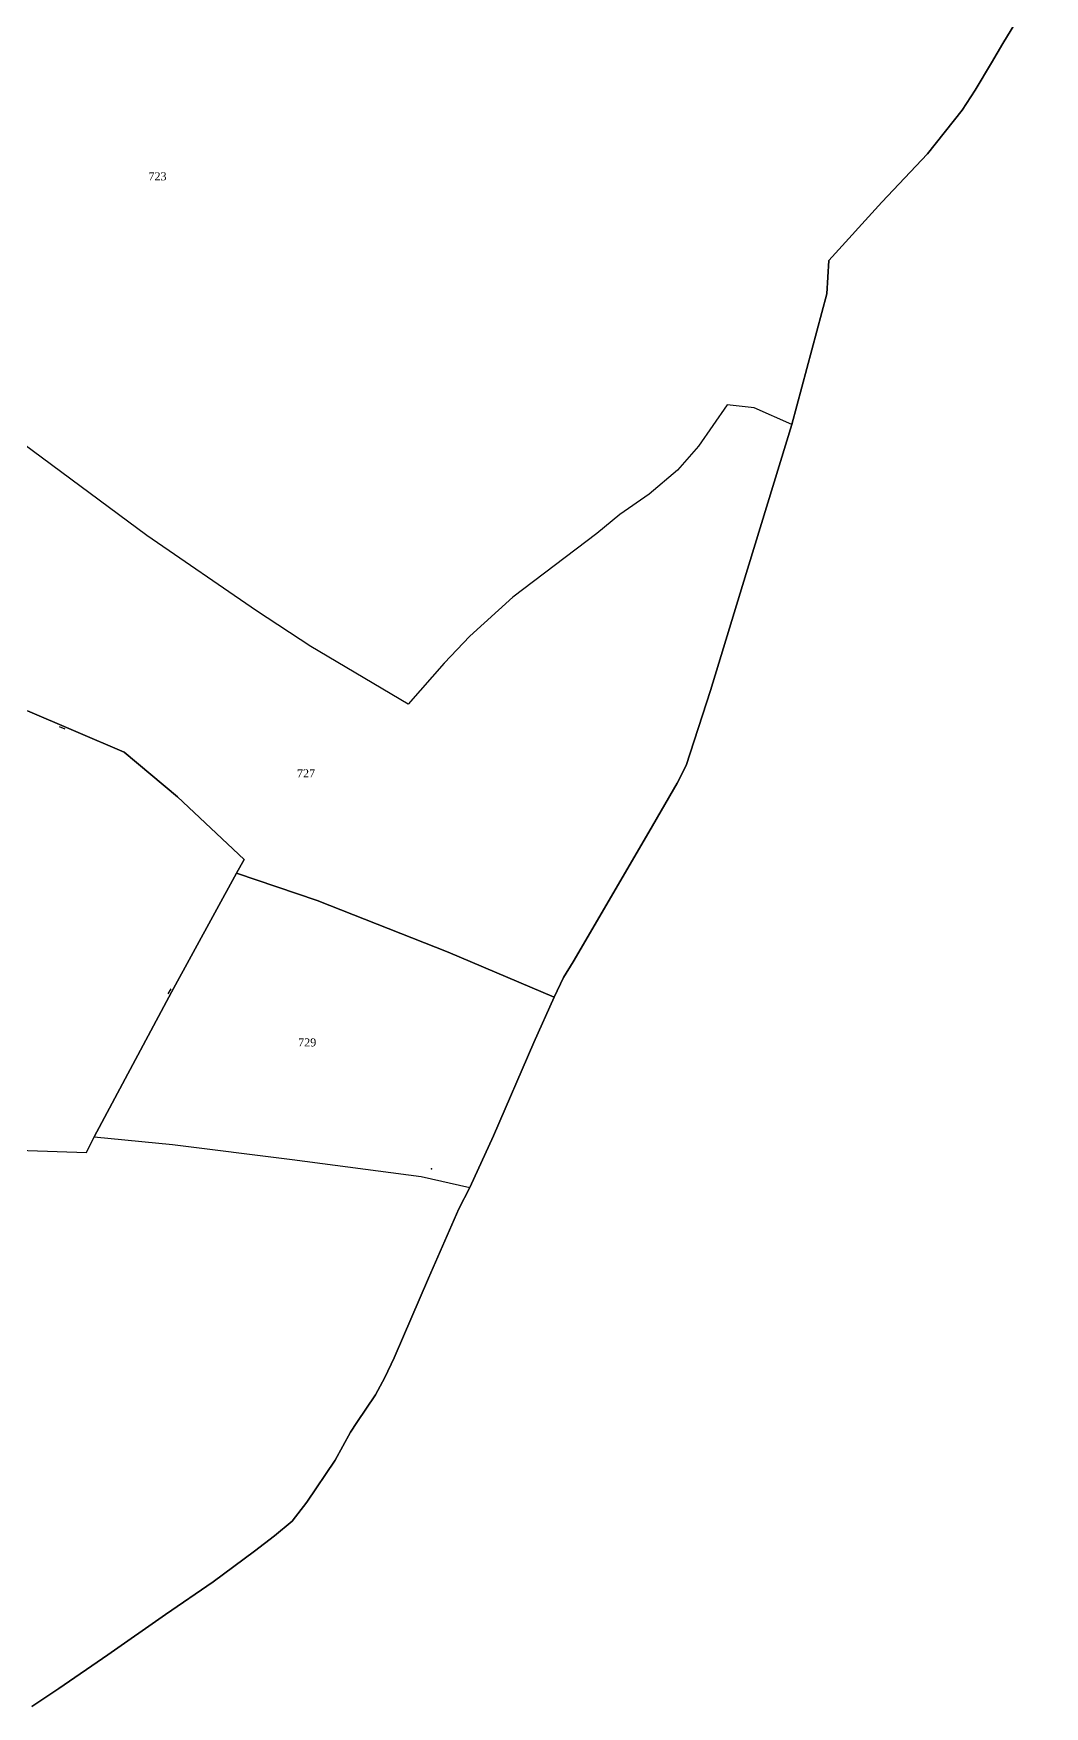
# Model space of a CAD drawing. Extents: x 1206804 to 1210977, y 6152742 to 6157901.
# Drawn here: x 1209550.5 to 1209803.2, y 6154050.8 to 6154468.9 of the extents above; entities that cross this region are included whole.
import ezdxf

# ---------------------------------------------------------------- set-up
doc = ezdxf.new("R2010")
doc.units = 0
doc.linetypes.add('CONTINU', pattern=[0])
doc.layers.get('0').update_dxf_attribs({"linetype": 'CONTINU'})
for name, color, linetype in [('1LIEUDIT', 7, 'CONTINU'), ('1PARCELLE', 7, 'CONTINU'), ('1SUBDSECT', 7, 'CONTINU'), ('3CADB', 7, 'CONTINU'), ('3MURNONMI', 7, 'CONTINU'), ('3PARCELLETEX', 7, 'CONTINU')]:
    doc.layers.add(name, color=color, linetype=linetype)
doc.styles.get("Standard").update_dxf_attribs({"font": 'Times New Roman'})

# ---------------------------------------------------------------- blocks, each defined once
blk = doc.blocks.new('CADORDB')
blk.add_point((0, 0))
blk = doc.blocks.new('MURNOMI')
blk.add_line((-0.75, 0.5), (0.75, 0.5))

msp = doc.modelspace()

# ---------------------------------------------------------------- linework, layer by layer
at = {"layer": '1LIEUDIT'}
msp.add_lwpolyline([(1209803.18, 6154483.57), (1209792.78, 6154466.45), (1209789.92, 6154461.59), (1209785.86, 6154454.75), (1209782.6, 6154449.71), (1209773.93, 6154438.86), (1209762.55, 6154426.79), (1209749.27, 6154412.21), (1209748.76, 6154403.86), (1209740.04, 6154371.17), (1209727.73, 6154330.93), (1209719.74, 6154304.68), (1209713.65, 6154285.95), (1209711.35, 6154281.58), (1209704.26, 6154269.3), (1209685.36, 6154236.88), (1209682.97, 6154232.97), (1209680.62, 6154228.06), (1209675.53, 6154216.68), (1209665.48, 6154193.43), (1209659.56, 6154180.45), (1209656.78, 6154175.11), (1209649.2, 6154157.82), (1209640.64, 6154137.89), (1209638.3, 6154133.01), (1209635.98, 6154128.63), (1209631.31, 6154121.72), (1209629.74, 6154119.29), (1209625.93, 6154112.3), (1209618.8, 6154101.86), (1209615.17, 6154097.11), (1209610.77, 6154093.38), (1209605.79, 6154089.58), (1209595.4, 6154081.93), (1209583.55, 6154073.75), (1209569.08, 6154063.64), (1209556.82, 6154055.23), (1209550.1, 6154050.75)], dxfattribs=at)
at = {"layer": '1PARCELLE'}
for points in [[(1209803.18, 6154483.57), (1209792.78, 6154466.45), (1209789.92, 6154461.59), (1209785.86, 6154454.75), (1209782.6, 6154449.71), (1209773.93, 6154438.86), (1209762.55, 6154426.79), (1209749.27, 6154412.21), (1209748.76, 6154403.86), (1209740.04, 6154371.17), (1209730.63, 6154375.34), (1209723.86, 6154376.13), (1209716.7, 6154365.79), (1209711.43, 6154359.73), (1209704.36, 6154353.77), (1209697.03, 6154348.65), (1209691.3, 6154343.92), (1209670.35, 6154328.04), (1209659.54, 6154318.32), (1209653.12, 6154311.55), (1209644.14, 6154301.26), (1209619.84, 6154315.68), (1209606.22, 6154324.62), (1209578.88, 6154343.46), (1209547.93, 6154366.34)], [(1209549.02, 6154299.62), (1209573.17, 6154289.32), (1209586.5, 6154278.12), (1209603.19, 6154262.47), (1209601.28, 6154259.07), (1209621.41, 6154252.18), (1209654.16, 6154239.28), (1209680.62, 6154228.06), (1209680.62, 6154228.06), (1209682.97, 6154232.97), (1209685.36, 6154236.88), (1209704.26, 6154269.3), (1209711.35, 6154281.58), (1209713.65, 6154285.95), (1209719.74, 6154304.68), (1209727.73, 6154330.93), (1209740.04, 6154371.17), (1209730.63, 6154375.34), (1209723.86, 6154376.13), (1209716.7, 6154365.79), (1209711.43, 6154359.73), (1209704.36, 6154353.77), (1209697.03, 6154348.65), (1209691.3, 6154343.92), (1209670.35, 6154328.04), (1209659.54, 6154318.32), (1209653.12, 6154311.55), (1209644.14, 6154301.26), (1209619.84, 6154315.68), (1209606.22, 6154324.62), (1209578.88, 6154343.46), (1209547.93, 6154366.34)], [(1209541.69, 6154189.95), (1209563.74, 6154189.19), (1209565.73, 6154193.11), (1209584.98, 6154229.27), (1209601.28, 6154259.07), (1209601.28, 6154259.07), (1209603.19, 6154262.47), (1209586.5, 6154278.12), (1209573.17, 6154289.32), (1209549.02, 6154299.62)], [(1209541.69, 6154189.95), (1209563.74, 6154189.19), (1209565.73, 6154193.11), (1209585.28, 6154191.19), (1209615.16, 6154187.44), (1209647.4, 6154183.25), (1209659.56, 6154180.45), (1209656.78, 6154175.11), (1209649.2, 6154157.82), (1209640.64, 6154137.89), (1209638.3, 6154133.01), (1209635.98, 6154128.63), (1209631.31, 6154121.72), (1209629.74, 6154119.29), (1209625.93, 6154112.3), (1209618.8, 6154101.86), (1209615.17, 6154097.11), (1209610.77, 6154093.38), (1209605.79, 6154089.58), (1209595.4, 6154081.93), (1209583.55, 6154073.75), (1209569.08, 6154063.64), (1209556.82, 6154055.23), (1209550.1, 6154050.75)]]:
    msp.add_lwpolyline(points, dxfattribs=at)
msp.add_lwpolyline([(1209659.56, 6154180.45), (1209665.48, 6154193.43), (1209675.53, 6154216.68), (1209680.62, 6154228.06), (1209654.16, 6154239.28), (1209621.41, 6154252.18), (1209601.28, 6154259.07), (1209584.98, 6154229.27), (1209565.73, 6154193.11), (1209585.28, 6154191.19), (1209615.16, 6154187.44), (1209647.4, 6154183.25), (1209659.56, 6154180.45)], close=True, dxfattribs=at)
at = {"layer": '1SUBDSECT'}
msp.add_lwpolyline([(1209550.1, 6154050.75), (1209556.82, 6154055.23), (1209569.08, 6154063.64), (1209583.55, 6154073.75), (1209595.4, 6154081.93), (1209605.79, 6154089.58), (1209610.77, 6154093.38), (1209615.17, 6154097.11), (1209618.8, 6154101.86), (1209625.93, 6154112.3), (1209629.74, 6154119.29), (1209631.31, 6154121.72), (1209635.98, 6154128.63), (1209638.3, 6154133.01), (1209640.64, 6154137.89), (1209649.2, 6154157.82), (1209656.78, 6154175.11), (1209659.56, 6154180.45), (1209665.48, 6154193.43), (1209675.53, 6154216.68), (1209680.62, 6154228.06), (1209682.97, 6154232.97), (1209685.36, 6154236.88), (1209704.26, 6154269.3), (1209711.35, 6154281.58), (1209713.65, 6154285.95), (1209719.74, 6154304.68), (1209727.73, 6154330.93), (1209740.04, 6154371.17), (1209748.76, 6154403.86), (1209749.27, 6154412.21), (1209762.55, 6154426.79), (1209773.93, 6154438.86), (1209782.6, 6154449.71), (1209785.86, 6154454.75), (1209789.92, 6154461.59), (1209792.78, 6154466.45), (1209803.18, 6154483.57)], dxfattribs=at)

# ---------------------------------------------------------------- block references
at = {"layer": '3CADB'}
msp.add_blockref('CADORDB', (1209650, 6154185.13), dxfattribs=at)
at = {"layer": '3MURNONMI'}
for p, rotation in [((1209557.94, 6154295.82), 157), ((1209584.98, 6154229.27), 61.4)]:
    msp.add_blockref('MURNOMI', p, dxfattribs=dict(at, rotation=rotation))

# ---------------------------------------------------------------- texts
at = {"layer": '3PARCELLETEX'}
for s, p in [('723', (1209579.25, 6154432.21)), ('727', (1209616.37, 6154282.99)), ('729', (1209616.65, 6154215.74))]:
    msp.add_text(s, height=2, dxfattribs=at).set_placement(p)

doc.saveas('drawing.dxf')
